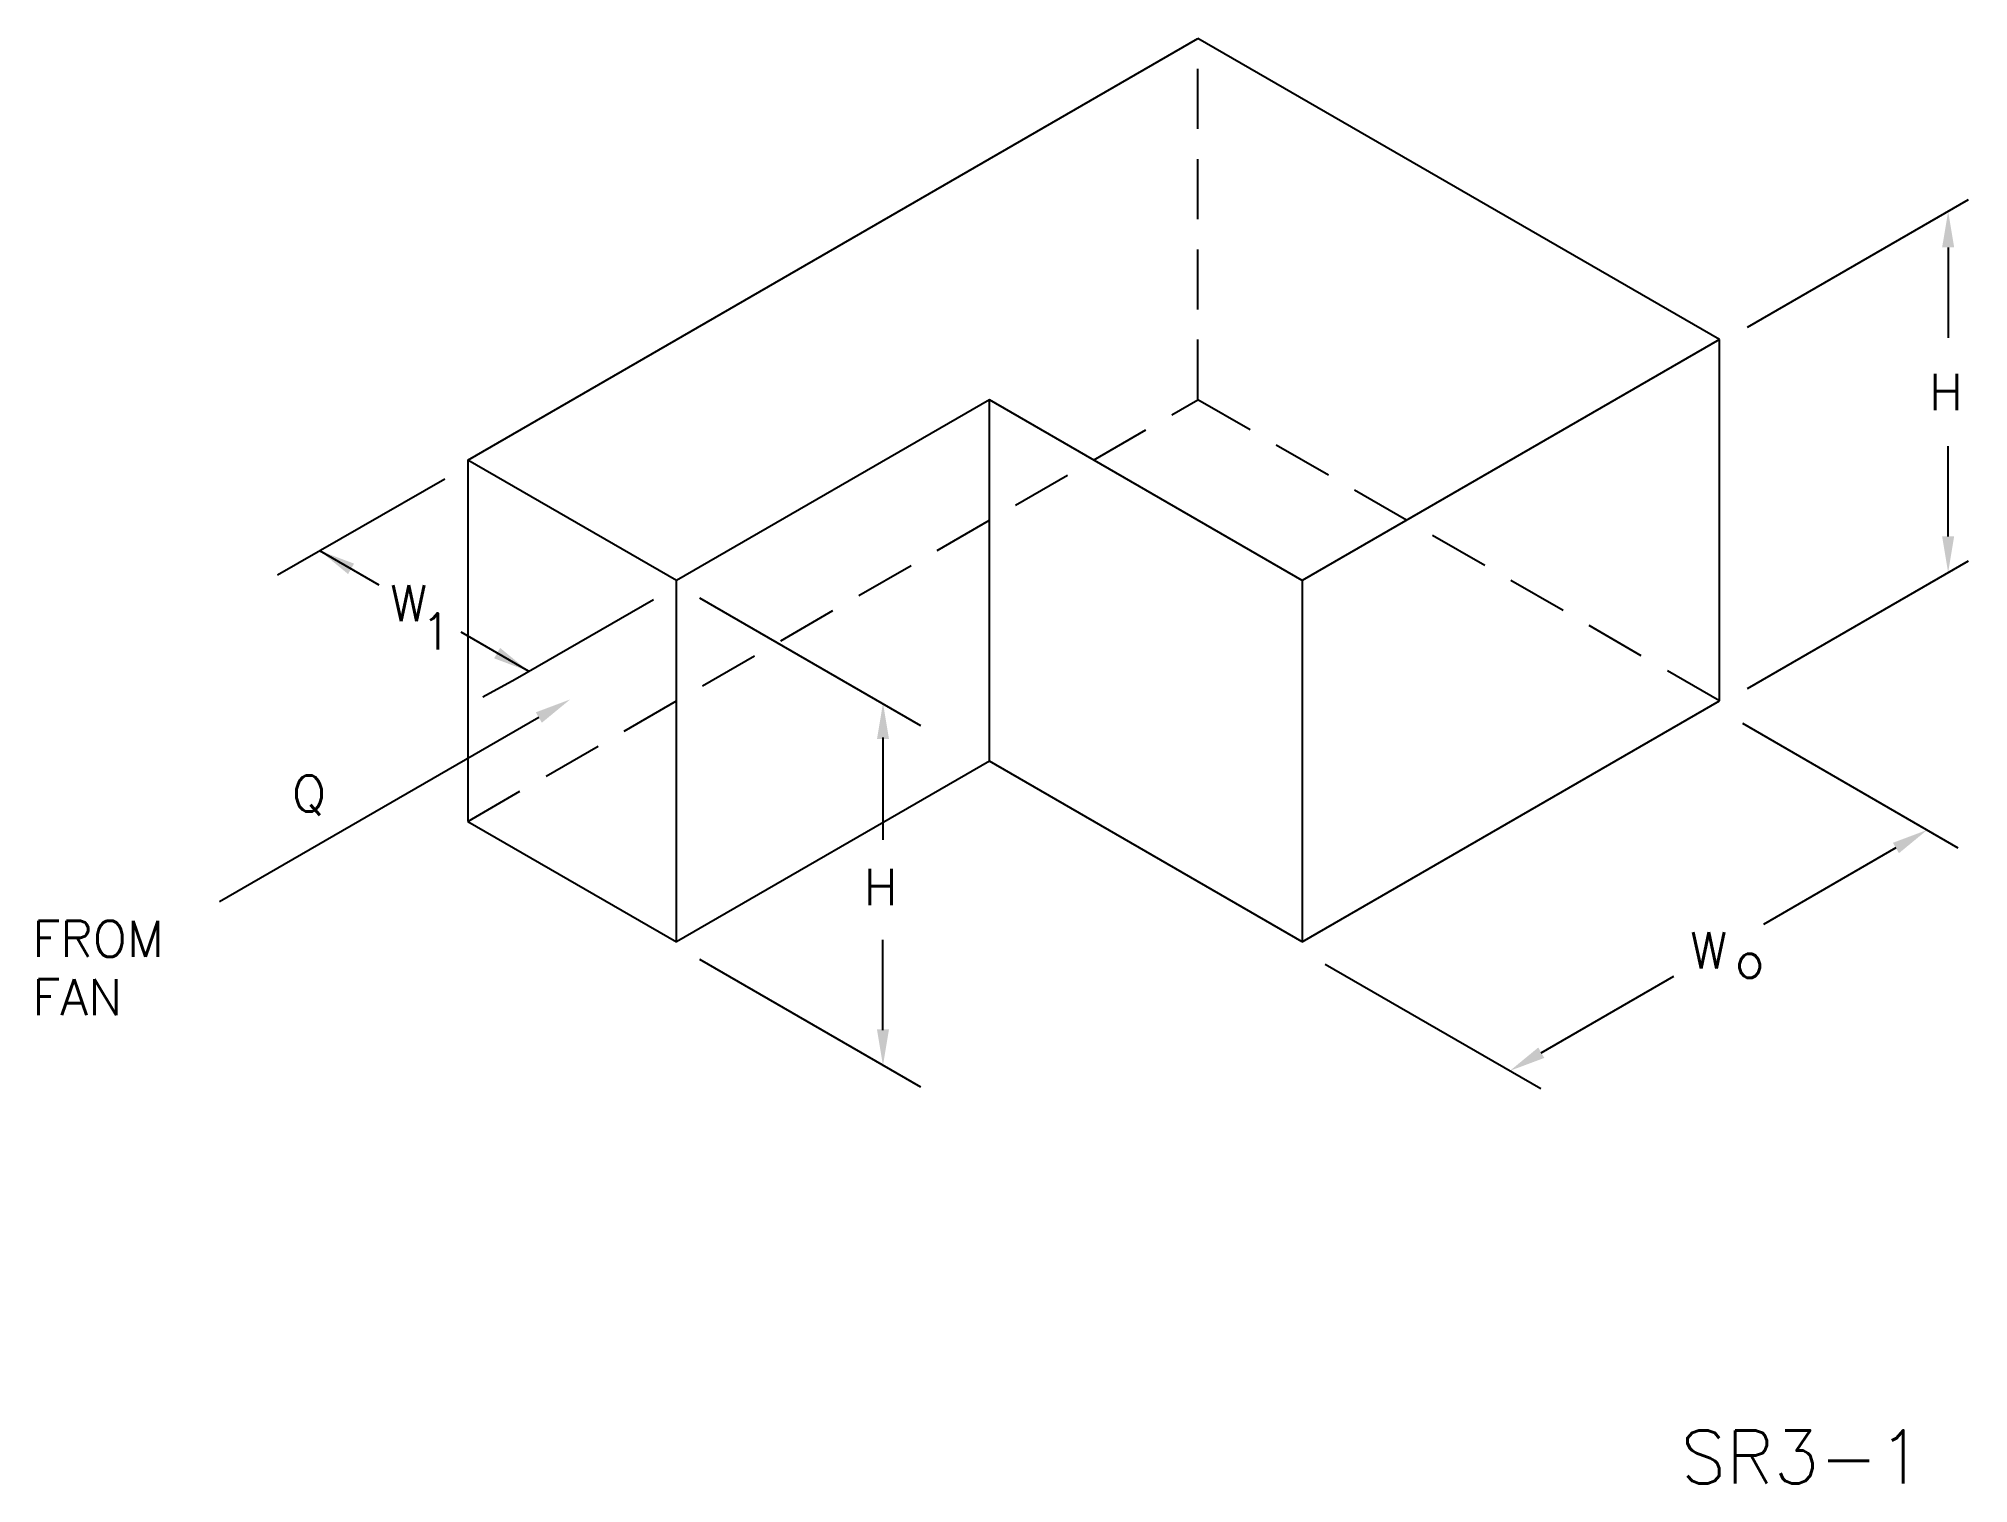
# Model space of a CAD drawing. Extents: x 1.39 to 9.4, y 1.1 to 7.1.
import ezdxf

# ---------------------------------------------------------------- set-up
doc = ezdxf.new("R2010")
doc.units = 0
doc.header["$MEASUREMENT"] = 0
doc.linetypes.add('HIDDEN', pattern=[0.375, 0.25, -0.125])
doc.layers.get('0').update_dxf_attribs({"linetype": 'CONTINUOUS'})
doc.layers.add('NUMBER', color=7, linetype='CONTINUOUS')
doc.styles.add('ROMANS', font='romans')

msp = doc.modelspace()

# ---------------------------------------------------------------- linework, layer by layer
for p, q in [((3.1729, 5.3473), (6.204, 7.0973)), ((8.369, 5.8473), (6.204, 7.0973)), ((8.4848, 5.8991), (9.4022, 6.4288)), ((9.3181, 6.2302), (9.3181, 5.8552)), ((8.369, 5.8473), (6.637, 4.8473)), ((8.369, 4.3473), (8.369, 5.8473)), ((5.3379, 5.5973), (4.0389, 4.8473)), ((6.637, 4.8473), (5.3379, 5.5973)), ((5.3379, 4.0973), (5.3379, 5.5973)), ((9.3181, 5.0302), (9.3181, 5.4052)), ((4.0389, 4.8473), (3.1729, 5.3473)), ((3.1729, 5.3473), (3.1729, 3.8473)), ((3.0777, 5.2675), (2.3831, 4.8693)), ((2.8047, 4.8286), (2.5585, 4.9707)), ((8.4848, 4.3991), (9.4022, 4.9288)), ((4.0389, 3.3473), (4.0389, 4.8473)), ((6.637, 4.8473), (6.637, 3.3473)), ((3.9437, 4.7675), (3.3694, 4.436)), ((4.1341, 4.775), (5.0515, 4.2453)), ((3.4245, 4.4707), (3.145, 4.6321)), ((3.3694, 4.436), (3.2359, 4.3629)), ((6.637, 3.3473), (8.369, 4.3473)), ((3.4678, 4.2784), (2.1419, 3.5129)), ((8.4642, 4.2545), (9.3588, 3.738)), ((4.8955, 4.1956), (4.8955, 3.8206)), ((5.3379, 4.0973), (4.0389, 3.3473)), ((6.637, 3.3473), (5.3379, 4.0973)), ((3.1729, 3.8473), (4.0389, 3.3473)), ((4.8955, 3.8206), (4.8955, 3.7708)), ((9.1013, 3.7367), (8.551, 3.4189)), ((4.8955, 2.9799), (4.8955, 3.3549)), ((4.1341, 3.275), (5.0515, 2.7453)), ((6.7322, 3.2545), (7.6268, 2.738)), ((7.6291, 2.8867), (8.1794, 3.2044))]:
    msp.add_line(p, q)
at = {"linetype": 'HIDDEN'}
for p, q in [((6.204, 5.5973), (6.204, 7.0973)), ((3.1729, 3.8473), (6.204, 5.5973)), ((8.369, 4.3473), (6.204, 5.5973))]:
    msp.add_line(p, q, dxfattribs=at)
for points in [[(9.2931, 6.2302), (9.3431, 6.2302), (9.3181, 6.3802)], [(2.6759, 4.8741), (2.7009, 4.9174), (2.5585, 4.9707)], [(9.2931, 5.0302), (9.3431, 5.0302), (9.3181, 4.8802)], [(3.2821, 4.5241), (3.3071, 4.5674), (3.4245, 4.4707)], [(3.4553, 4.3001), (3.4803, 4.2568), (3.5977, 4.3534)], [(4.9214, 4.1887), (4.8714, 4.1887), (4.8964, 4.3387)], [(9.1138, 3.715), (9.0888, 3.7583), (9.2312, 3.8117)], [(4.9214, 2.9834), (4.8714, 2.9834), (4.8964, 2.8334)], [(7.6416, 2.865), (7.6166, 2.9083), (7.4992, 2.8117)]]:
    msp.add_solid(points)

# ---------------------------------------------------------------- texts
at = {"style": 'ROMANS'}
for s, p in [('H', (9.2384, 5.5552)), ('W', (2.8508, 4.6785)), ('1', (2.9776, 4.5611)), ('Q', (2.4428, 3.8876)), ('H', (4.8157, 3.4996)), ('FROM', (1.3655, 3.2848)), ('W', (8.2474, 3.2367)), ('o', (8.4329, 3.1969)), ('FAN', (1.3655, 3.042))]:
    msp.add_text(s, height=0.15, dxfattribs=at).set_placement(p)
at = {"layer": 'NUMBER', "style": 'ROMANS'}
msp.add_text('SR3-1', height=0.22, dxfattribs=at).set_placement((8.2078, 1.0984))

doc.saveas('drawing.dxf')
